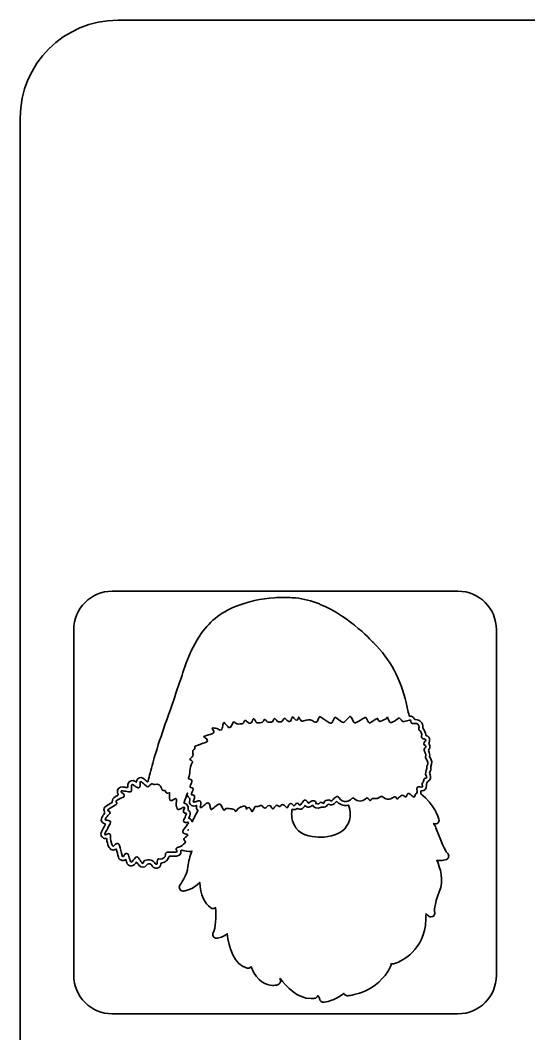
# Model space of a CAD drawing. Extents: x 29 to 2005, y -1072 to -19.
# Drawn here: x 29 to 296, y -552 to -19 of the extents above; entities that cross this region are included whole.
import ezdxf

# ---------------------------------------------------------------- set-up
doc = ezdxf.new("R2010")
doc.units = 0
doc.header["$MEASUREMENT"] = 0
doc.layers.add('Layer 1', color=7, linetype='Continuous', lineweight=0)

msp = doc.modelspace()

# ---------------------------------------------------------------- linework, layer by layer
at = {"layer": 'Layer 1', "color": 18, "lineweight": 35, "true_color": 0x010101}
for points, knots in [([(749.65, -18.93), (749.65, -18.93), (80.11, -18.93), (80.11, -18.93), (51.76, -18.93), (28.78, -41.91), (28.78, -70.27), (28.78, -70.27), (28.78, -1040.78), (28.78, -1040.78), (28.78, -1054.42), (39.84, -1065.48), (53.48, -1065.48), (53.48, -1065.48), (776.29, -1065.48), (776.29, -1065.48), (789.93, -1065.48), (800.99, -1054.42), (800.99, -1040.78), (800.99, -1040.78), (800.99, -70.27), (800.99, -70.27), (800.99, -41.91), (778.01, -18.93), (749.65, -18.93)], [0, 0, 0, 0, 1, 1, 1, 2, 2, 2, 3, 3, 3, 4, 4, 4, 5, 5, 5, 6, 6, 6, 7, 7, 7, 8, 8, 8, 8]), ([(279.07, -520.97), (279.07, -532.14), (270.02, -541.19), (258.85, -541.19), (258.85, -541.19), (77.11, -541.19), (77.11, -541.19), (65.94, -541.19), (56.89, -532.14), (56.89, -520.97), (56.89, -520.97), (56.89, -339.23), (56.89, -339.23), (56.89, -328.06), (65.94, -319.01), (77.11, -319.01), (77.11, -319.01), (258.85, -319.01), (258.85, -319.01), (270.02, -319.01), (279.07, -328.06), (279.07, -339.23), (279.07, -339.23), (279.07, -520.97), (279.07, -520.97)], [0, 0, 0, 0, 1, 1, 1, 2, 2, 2, 3, 3, 3, 4, 4, 4, 5, 5, 5, 6, 6, 6, 7, 7, 7, 8, 8, 8, 8]), ([(253.24, -456.65), (252.99, -456.37), (251.18, -454.12), (247.25, -443.34), (246.99, -442.62), (246.57, -441.87), (246.05, -441.12), (246.35, -441.28), (246.68, -441.37), (247.01, -441.37), (247.33, -441.37), (247.65, -441.29), (247.94, -441.13), (248.77, -440.69), (249.16, -439.72), (248.88, -438.82), (248.75, -438.42), (246.26, -430.69), (239.34, -425.54), (239.4, -425.2), (239.4, -424.83), (239.36, -424.45), (239.34, -424.18), (239.31, -424.05), (239.7, -424.05), (241.48, -424.04), (242.53, -422.73), (242.25, -420.93), (242.17, -420.41), (242.72, -419.23), (243.17, -418.97), (244.46, -418.19), (244.87, -416.87), (244.2, -415.51), (243.89, -414.89), (243.91, -414.35), (244.29, -413.77), (244.65, -413.23), (244.76, -412.61), (244.59, -411.98), (244.52, -411.69), (244.59, -411.46), (244.69, -411.21), (245.35, -409.55), (245.15, -407.98), (244.17, -406.5), (244.05, -406.31), (243.94, -406.16), (243.99, -405.91), (244.17, -404.98), (243.97, -404.1), (243.5, -403.29), (243.26, -402.88), (243.31, -402.58), (243.6, -402.19), (244, -401.65), (244.28, -401.03), (244.06, -400.31), (244.09, -399.91), (243.97, -399.53), (243.69, -399.26), (243.41, -398.98), (243.53, -398.76), (243.66, -398.51), (243.9, -398.12), (244.05, -397.72), (243.97, -397.25), (244.12, -396.65), (243.93, -396.15), (243.49, -395.73), (243.23, -395.31), (242.82, -395.13), (242.38, -395), (242.2, -394.94), (241.98, -394.93), (241.95, -394.61), (241.86, -393.36), (241.36, -392.26), (240.61, -391.27), (240.49, -391.11), (240.44, -390.95), (240.44, -390.75), (240.35, -388.12), (239.07, -386.74), (236.47, -386.49), (236.19, -386.46), (236.03, -386.4), (235.88, -386.12), (235.39, -385.21), (234.64, -384.65), (233.56, -384.75), (233.17, -384.79), (233.2, -384.58), (233.15, -384.34), (232.65, -382.1), (232.14, -379.86), (231.64, -377.63), (228.91, -365.4), (223.23, -354.92), (214.54, -346.24), (214.54, -346.24), (214.54, -346.24), (214.54, -346.24), (214.54, -346.24), (202.38, -332.55), (186.51, -325.95), (185.83, -325.66), (185.14, -325.39), (184.44, -325.14), (180.39, -323.65), (176.12, -322.65), (171.78, -322.49), (170.2, -322.36), (168.61, -322.3), (167.02, -322.3), (165.47, -322.3), (163.93, -322.36), (162.37, -322.46), (155.33, -322.93), (148.52, -324.42), (141.97, -327.07), (134.01, -330.27), (127.66, -335.43), (122.94, -342.61), (119.64, -347.64), (117.29, -353.12), (115.31, -358.77), (113.94, -362.69), (112.68, -366.66), (111.33, -370.59), (109.49, -375.95), (107.61, -381.29), (105.75, -386.64), (103.73, -392.43), (101.76, -398.22), (99.98, -404.08), (98.93, -407.59), (97.91, -411.11), (97.04, -414.67), (96.7, -416.09), (96.33, -417.51), (96.01, -418.93), (95.89, -419.45), (95.74, -419.37), (95.43, -419.09), (94.8, -418.53), (94.17, -417.97), (93.5, -417.47), (92.17, -416.49), (90.23, -417.25), (89.88, -418.87), (89.84, -419.03), (89.82, -419.21), (89.78, -419.43), (89.58, -419.3), (89.47, -419.22), (89.35, -419.14), (87.76, -418), (86.04, -418.56), (85.4, -420.41), (85.24, -420.89), (85.32, -421.36), (85.3, -421.84), (85.3, -422.18), (85.22, -422.35), (84.81, -422.27), (84.1, -422.13), (83.38, -422.05), (82.67, -421.95), (80.91, -421.69), (79.55, -423.14), (79.81, -424.89), (79.88, -425.37), (80.55, -425.74), (80.15, -426.19), (79.84, -426.54), (79.3, -426.69), (78.86, -426.94), (78.79, -426.97), (78.74, -427.01), (78.67, -427.05), (77.64, -427.7), (76.99, -428.56), (77.17, -429.84), (77.21, -430.18), (76.97, -430.19), (76.81, -430.29), (75.84, -430.86), (74.85, -431.41), (73.89, -431.99), (72.96, -432.55), (72.39, -433.49), (72.83, -434.4), (73.39, -435.58), (72.88, -436.25), (72.22, -437.02), (72.13, -437.12), (72.06, -437.25), (71.99, -437.38), (70.8, -439.27), (71.39, -440.87), (73.53, -441.51), (72.84, -442.82), (72.15, -444.13), (71.47, -445.44), (70.56, -447.2), (71.8, -449.15), (73.76, -449.05), (74.08, -449.04), (74.19, -449.04), (74.22, -449.43), (74.32, -450.75), (74.69, -452.02), (75.24, -453.23), (75.62, -454.07), (76.18, -454.73), (77.08, -455.03), (77.87, -455.28), (78.57, -455.04), (79.26, -454.58), (79.64, -456.01), (79.99, -457.4), (80.37, -458.78), (80.65, -459.82), (81.33, -460.37), (82.41, -460.52), (83.07, -460.61), (83.67, -460.46), (84.25, -460.13), (84.42, -460.65), (84.61, -461.12), (84.74, -461.6), (85.01, -462.61), (85.64, -463.25), (86.66, -463.41), (87.64, -463.56), (88.5, -463.26), (89.14, -462.43), (89.39, -462.1), (89.67, -461.78), (89.96, -461.43), (90.39, -462.03), (90.78, -462.58), (91.18, -463.12), (92.27, -464.58), (94.22, -464.53), (95.22, -463.01), (95.79, -462.17), (96.73, -462.04), (97.52, -462.71), (97.78, -462.94), (97.96, -463.21), (98.14, -463.5), (98.69, -464.42), (99.73, -464.84), (100.8, -464.61), (101.89, -464.37), (102.6, -463.65), (102.69, -462.54), (102.74, -462.02), (102.94, -461.9), (103.41, -461.82), (105.17, -461.48), (106.4, -460.47), (106.95, -458.74), (107.07, -458.34), (107.24, -458.23), (107.65, -458.25), (108.75, -458.29), (109.86, -458.31), (110.96, -458.26), (112.4, -458.21), (113.31, -457.2), (113.2, -455.76), (113.17, -455.36), (113.33, -455.28), (113.6, -455.15), (113.61, -455.14), (113.63, -455.13), (113.65, -455.12), (114.32, -455.39), (115.67, -455.82), (117.33, -455.82), (117.84, -455.82), (118.41, -455.78), (119.02, -455.67), (118.07, -458.26), (117.16, -461.28), (116.93, -463.77), (116.53, -468.21), (112.75, -473.52), (112.71, -473.57), (112.26, -474.2), (112.22, -475.04), (112.62, -475.71), (112.97, -476.31), (113.61, -476.67), (114.3, -476.67), (114.38, -476.67), (114.46, -476.67), (114.53, -476.66), (114.77, -476.63), (119.72, -475.99), (123.11, -472.11), (123.59, -478.61), (125.57, -483.11), (129, -485.49), (129.34, -485.73), (129.73, -485.84), (130.12, -485.84), (130.47, -485.84), (130.82, -485.75), (131.14, -485.56), (131.24, -485.49), (131.34, -485.42), (131.43, -485.34), (131.76, -490.46), (131.65, -495.88), (130.22, -498.55), (129.9, -499.15), (129.91, -499.88), (130.27, -500.48), (130.62, -501.07), (131.26, -501.43), (131.95, -501.43), (133.35, -501.43), (135.58, -500.82), (137.49, -498.99), (138.55, -506.37), (141.24, -515.5), (147.98, -517.19), (148.13, -517.23), (148.29, -517.24), (148.45, -517.24), (148.93, -517.24), (149.4, -517.07), (149.76, -516.74), (149.89, -516.63), (149.99, -516.51), (150.08, -516.37), (150.1, -516.41), (150.11, -516.44), (150.12, -516.48), (153.54, -524.55), (158.15, -526.24), (161.42, -526.24), (162.28, -526.24), (163.17, -526.12), (164.06, -525.89), (165.09, -525.63), (165.72, -524.61), (165.49, -523.57), (165.43, -523.32), (165.38, -522.97), (165.35, -522.58), (168.56, -526.85), (174.54, -533.18), (181.72, -533.18), (182.35, -533.18), (182.98, -533.13), (183.59, -533.03), (184.32, -532.92), (184.93, -532.41), (185.15, -531.71), (185.16, -531.67), (185.18, -531.64), (185.18, -531.61), (185.86, -532.39), (186.13, -532.96), (186.15, -533.17), (186.15, -533.72), (186.39, -534.25), (186.8, -534.62), (187.16, -534.95), (187.63, -535.12), (188.11, -535.12), (188.18, -535.12), (188.25, -535.12), (188.32, -535.11), (188.62, -535.08), (194.28, -534.4), (198.89, -530.43), (198.95, -530.58), (199.02, -530.73), (199.12, -530.87), (199.49, -531.38), (200.08, -531.68), (200.71, -531.68), (200.75, -531.68), (200.79, -531.68), (200.82, -531.68), (201.36, -531.65), (214.13, -530.79), (222.05, -518.9), (222.81, -517.76), (223.46, -516.32), (224, -514.79), (224.24, -514.9), (224.51, -514.95), (224.78, -514.95), (224.96, -514.95), (225.14, -514.93), (225.32, -514.88), (225.83, -514.73), (237.86, -511.13), (241.35, -497.19), (241.75, -495.6), (241.99, -492.03), (242.1, -488.59), (242.62, -489.15), (243.18, -489.63), (243.78, -489.96), (244.09, -490.13), (244.44, -490.21), (244.78, -490.21), (245.2, -490.21), (245.62, -490.08), (245.96, -489.8), (246.57, -489.31), (246.84, -488.54), (246.63, -487.78), (246.58, -487.49), (246.11, -484.12), (249.05, -477.07), (251.54, -471.09), (249.56, -464.5), (247.76, -460.44), (248.41, -460.56), (249.04, -460.62), (249.65, -460.62), (250.78, -460.62), (251.84, -460.42), (252.8, -460.02), (253.51, -459.73), (253.98, -459.05), (254.01, -458.29), (254.04, -457.64), (253.74, -457.04), (253.24, -456.65)], [0, 0, 0, 0, 1, 1, 1, 2, 2, 2, 3, 3, 3, 4, 4, 4, 5, 5, 5, 6, 6, 6, 7, 7, 7, 8, 8, 8, 9, 9, 9, 10, 10, 10, 11, 11, 11, 12, 12, 12, 13, 13, 13, 14, 14, 14, 15, 15, 15, 16, 16, 16, 17, 17, 17, 18, 18, 18, 19, 19, 19, 20, 20, 20, 21, 21, 21, 22, 22, 22, 23, 23, 23, 24, 24, 24, 25, 25, 25, 26, 26, 26, 27, 27, 27, 28, 28, 28, 29, 29, 29, 30, 30, 30, 31, 31, 31, 32, 32, 32, 33, 33, 33, 34, 34, 34, 35, 35, 35, 36, 36, 36, 37, 37, 37, 38, 38, 38, 39, 39, 39, 40, 40, 40, 41, 41, 41, 42, 42, 42, 43, 43, 43, 44, 44, 44, 45, 45, 45, 46, 46, 46, 47, 47, 47, 48, 48, 48, 49, 49, 49, 50, 50, 50, 51, 51, 51, 52, 52, 52, 53, 53, 53, 54, 54, 54, 55, 55, 55, 56, 56, 56, 57, 57, 57, 58, 58, 58, 59, 59, 59, 60, 60, 60, 61, 61, 61, 62, 62, 62, 63, 63, 63, 64, 64, 64, 65, 65, 65, 66, 66, 66, 67, 67, 67, 68, 68, 68, 69, 69, 69, 70, 70, 70, 71, 71, 71, 72, 72, 72, 73, 73, 73, 74, 74, 74, 75, 75, 75, 76, 76, 76, 77, 77, 77, 78, 78, 78, 79, 79, 79, 80, 80, 80, 81, 81, 81, 82, 82, 82, 83, 83, 83, 84, 84, 84, 85, 85, 85, 86, 86, 86, 87, 87, 87, 88, 88, 88, 89, 89, 89, 90, 90, 90, 91, 91, 91, 92, 92, 92, 93, 93, 93, 94, 94, 94, 95, 95, 95, 96, 96, 96, 97, 97, 97, 98, 98, 98, 99, 99, 99, 100, 100, 100, 101, 101, 101, 102, 102, 102, 103, 103, 103, 104, 104, 104, 105, 105, 105, 106, 106, 106, 107, 107, 107, 108, 108, 108, 109, 109, 109, 110, 110, 110, 111, 111, 111, 112, 112, 112, 113, 113, 113, 114, 114, 114, 115, 115, 115, 116, 116, 116, 117, 117, 117, 118, 118, 118, 119, 119, 119, 120, 120, 120, 121, 121, 121, 122, 122, 122, 123, 123, 123, 124, 124, 124, 125, 125, 125, 126, 126, 126, 127, 127, 127, 128, 128, 128, 129, 129, 129, 130, 130, 130, 131, 131, 131, 132, 132, 132, 133, 133, 133, 134, 134, 134, 135, 135, 135, 136, 136, 136, 137, 137, 137, 138, 138, 138, 139, 139, 139, 140, 140, 140, 141, 141, 141, 142, 142, 142, 143, 143, 143, 144, 144, 144, 145, 145, 145, 146, 146, 146, 146]), ([(237.31, -422.81), (237.29, -423.28), (237.32, -423.74), (237.34, -424.21), (237.35, -424.34), (237.35, -424.47), (237.36, -424.61), (237.37, -425.05), (237.37, -425.44), (236.82, -425.64), (236.65, -425.7), (236.52, -425.81), (236.43, -425.95), (236.32, -426.13), (236.26, -426.35), (236.25, -426.57), (236.24, -426.82), (236.27, -427.06), (235.98, -427.18), (235.67, -427.3), (235.44, -427.18), (235.21, -426.98), (234.72, -426.56), (234.22, -426.15), (233.71, -425.75), (232.87, -425.11), (232.13, -425.38), (231.92, -426.4), (231.77, -427.18), (231.58, -427.27), (230.86, -426.87), (230.59, -426.73), (230.32, -426.56), (230.05, -426.42), (229.74, -426.26), (229.31, -426.15), (229.1, -426.39), (228.64, -426.94), (227.94, -427.19), (227.52, -427.76), (227.08, -428.36), (226.89, -428.37), (226.5, -427.76), (226.05, -427.05), (225.48, -426.94), (224.82, -427.44), (223.08, -428.75), (221.36, -428.73), (219.62, -427.37), (218.8, -426.72), (218.64, -426.71), (217.8, -427.29), (216.86, -427.93), (215.82, -428.15), (214.71, -427.95), (214, -427.83), (213.51, -428.02), (213.18, -428.68), (212.9, -429.22), (212.59, -429.22), (212.24, -428.73), (212.17, -428.63), (212.13, -428.52), (212.07, -428.42), (211.62, -427.67), (211.03, -427.56), (210.34, -428.11), (208.28, -429.76), (206.49, -429.76), (204.45, -428.12), (203.87, -427.65), (203.37, -427.64), (202.89, -428.19), (202.19, -428.99), (201.29, -429.46), (200.35, -429.59), (198.82, -429.81), (197.19, -429.13), (196.24, -427.55), (195.82, -426.83), (195.28, -426.72), (194.64, -427.24), (193.97, -427.78), (193.36, -428.39), (192.73, -428.98), (192.38, -429.31), (192.07, -429.52), (191.65, -429.04), (191.41, -428.76), (191.05, -428.65), (190.67, -428.8), (189.9, -429.1), (188.82, -428.76), (188.52, -429.99), (188.33, -430.74), (188.2, -430.74), (187.58, -430.28), (186.99, -429.85), (186.47, -429.9), (186.04, -430.51), (185.79, -430.84), (185.6, -430.96), (185.22, -430.73), (184.92, -430.55), (184.62, -430.77), (184.29, -430.83), (184.24, -430.53), (184.22, -430.25), (184.15, -429.98), (184.07, -429.7), (183.91, -429.46), (183.63, -429.33), (183.04, -429.05), (181.51, -429.37), (181.07, -429.87), (180.93, -430.04), (180.79, -430.21), (180.63, -430.35), (180.42, -430.53), (180.22, -430.57), (180.04, -430.28), (179.82, -429.93), (179.58, -429.6), (179.33, -429.28), (178.86, -428.65), (178.11, -428.64), (177.64, -429.27), (177.17, -429.9), (176.72, -430.55), (176.31, -431.22), (176, -431.73), (175.74, -431.7), (175.4, -431.27), (174.55, -430.22), (174.08, -430.23), (173.25, -431.31), (172.79, -431.91), (172.63, -432), (172.28, -431.58), (172.21, -431.5), (172.14, -431.4), (172.06, -431.28), (171.36, -430.3), (170.67, -430.34), (170.03, -431.41), (169.81, -431.77), (169.56, -432.13), (169.36, -432.51), (169.1, -433), (168.81, -432.95), (168.48, -432.59), (168.19, -432.28), (167.9, -431.95), (167.6, -431.64), (167.01, -431.02), (166.38, -431.05), (165.83, -431.7), (165.19, -432.47), (165.2, -432.46), (164.38, -431.84), (163.9, -431.47), (163.4, -431.5), (162.98, -431.98), (162.62, -432.39), (162.28, -432.82), (161.91, -433.23), (161.58, -433.61), (161.28, -433.66), (161.06, -433.13), (161.01, -433.02), (160.93, -432.92), (160.89, -432.81), (160.32, -431.11), (159.09, -431.64), (158.27, -432.5), (157.59, -433.2), (157.23, -433.23), (156.53, -432.5), (155.58, -431.52), (155.46, -431.49), (154.41, -432.1), (154.38, -432.11), (154.36, -432.11), (154.34, -432.12), (153.93, -432.25), (153.5, -432.24), (153.08, -432.27), (153.05, -432.26), (153.03, -432.26), (153, -432.25), (152.64, -432.15), (152.33, -432.17), (152.11, -432.39), (152.02, -432.48), (151.94, -432.6), (151.88, -432.76), (151.87, -432.78), (151.86, -432.81), (151.85, -432.83), (151.6, -433.16), (151.44, -433.54), (151.31, -433.93), (151.29, -433.96), (151.27, -433.99), (151.25, -434.02), (151.04, -434.32), (151, -434.74), (150.65, -434.94), (150.65, -434.94), (150.64, -434.94), (150.64, -434.93), (150.64, -434.93), (150.64, -434.93), (150.64, -434.93), (150.6, -434.89), (150.56, -434.83), (150.5, -434.76), (150.36, -434.53), (150.23, -434.29), (150.09, -434.06), (150.09, -434.05), (150.08, -434.05), (150.08, -434.04), (149.97, -433.86), (149.87, -433.69), (149.76, -433.51), (149.75, -433.49), (149.74, -433.48), (149.73, -433.46), (149.27, -432.63), (148.53, -432.57), (147.95, -433.28), (147.86, -433.4), (147.88, -433.7), (147.58, -433.6), (147.59, -433.55), (147.6, -433.5), (147.61, -433.45), (147.66, -433), (147.62, -432.57), (147.18, -432.27), (147.17, -432.27), (147.16, -432.26), (147.15, -432.25), (146.4, -431.82), (145.71, -432.22), (145, -432.41), (144.97, -432.41), (144.95, -432.42), (144.92, -432.43), (143.92, -432.75), (143.16, -433.37), (142.59, -434.24), (142.14, -434.93), (141.94, -434.91), (141.56, -434.17), (141.35, -433.77), (141.03, -433.58), (140.59, -433.53), (139.73, -433.45), (138.87, -433.36), (138.01, -433.26), (137.34, -433.18), (136.75, -433.19), (136.33, -433.88), (136.02, -434.36), (135.71, -434.02), (135.52, -433.69), (135.15, -433.05), (134.81, -432.39), (134.45, -431.74), (133.92, -430.76), (133.41, -430.63), (132.51, -431.31), (131.59, -432), (130.69, -432.73), (129.78, -433.44), (129.12, -433.94), (128.94, -433.88), (128.75, -433.05), (128.61, -432.47), (128.5, -431.89), (128.36, -431.31), (128.17, -430.52), (127.63, -430.19), (127.01, -430.43), (126.87, -430.48), (126.73, -430.56), (126.58, -430.67), (125.86, -431.22), (125.18, -431.84), (124.47, -432.42), (124.22, -432.62), (123.96, -432.97), (123.61, -432.77), (123.35, -432.64), (123.36, -432.42), (123.42, -432.2), (123.44, -432.08), (123.48, -431.97), (123.5, -431.87), (123.59, -431.37), (123.68, -430.87), (123.72, -430.37), (123.77, -429.45), (123.18, -428.99), (122.29, -429.25), (121.69, -429.42), (121.11, -429.64), (120.52, -429.84), (120.29, -429.92), (120.05, -430.02), (119.84, -429.83), (119.6, -429.62), (119.78, -429.41), (119.86, -429.18), (120.06, -428.62), (120.25, -428.05), (120.41, -427.48), (120.64, -426.63), (120.15, -426.06), (119.3, -426.13), (118.69, -426.18), (118.56, -426.01), (118.8, -425.44), (119.03, -424.86), (119.31, -424.3), (119.51, -423.72), (119.83, -422.82), (119.44, -422.21), (118.5, -422.21), (117.94, -422.22), (118.08, -421.88), (118.16, -421.62), (118.39, -420.84), (118.66, -420.07), (118.91, -419.3), (119.21, -418.42), (118.77, -417.79), (117.87, -417.86), (117.33, -417.9), (117.04, -417.76), (117.25, -417.19), (117.7, -416.01), (117.83, -414.77), (117.98, -413.53), (118.15, -412.07), (118.36, -410.64), (119.16, -409.34), (119.51, -408.77), (119.25, -408.23), (118.57, -407.9), (117.78, -407.51), (117.76, -407.4), (118.42, -406.77), (118.52, -406.67), (118.61, -406.55), (118.72, -406.46), (119.47, -405.91), (119.81, -405.23), (119.53, -404.29), (119.45, -404), (119.48, -403.67), (119.49, -403.36), (119.49, -402.9), (119.52, -402.5), (120.09, -402.31), (120.61, -402.14), (120.79, -401.64), (120.58, -401.12), (120.39, -400.65), (120.57, -400.5), (120.99, -400.36), (122.73, -399.76), (124.46, -399.14), (126.2, -398.53), (126.61, -398.38), (127.01, -398.22), (127.12, -397.73), (127.22, -397.25), (127.09, -396.87), (126.69, -396.6), (126.37, -396.39), (126.03, -396.21), (125.72, -395.99), (125.56, -395.88), (125.28, -395.83), (125.33, -395.53), (125.38, -395.25), (125.64, -395.24), (125.83, -395.18), (127.05, -394.78), (128.29, -394.42), (129.52, -394.02), (130.66, -393.65), (130.86, -392.99), (130.17, -392.03), (129.95, -391.74), (129.51, -391.44), (129.73, -391.06), (129.95, -390.69), (130.44, -390.93), (130.81, -390.96), (131.66, -391.01), (132.44, -391.32), (133.16, -391.76), (134.08, -392.32), (134.71, -392.07), (134.97, -391.02), (135.15, -390.27), (135.3, -389.52), (135.44, -388.76), (135.49, -388.48), (135.56, -388.22), (135.83, -388.13), (136.14, -388.02), (136.23, -388.34), (136.37, -388.51), (136.87, -389.06), (137.33, -389.64), (137.82, -390.21), (138.45, -390.95), (139.26, -390.87), (139.71, -389.99), (140.03, -389.38), (140.31, -388.74), (140.61, -388.12), (140.8, -387.73), (141.06, -387.53), (141.41, -387.94), (142.55, -389.33), (144.06, -388.8), (145.47, -388.71), (146.07, -388.66), (146.23, -388.04), (146.46, -387.58), (146.88, -386.73), (146.96, -386.71), (147.66, -387.35), (147.94, -387.6), (148.22, -387.86), (148.51, -388.11), (149.37, -388.87), (150.43, -388.56), (150.72, -387.47), (150.75, -387.35), (150.78, -387.24), (150.83, -387.12), (150.99, -386.74), (150.87, -386.1), (151.38, -386.05), (151.8, -386.02), (151.93, -386.63), (152.2, -386.95), (152.57, -387.38), (152.73, -388.06), (153.37, -388.15), (154.24, -388.28), (155.15, -388.22), (155.99, -387.98), (156.64, -387.78), (156.67, -386.98), (157.06, -386.52), (157.11, -386.5), (157.15, -386.48), (157.19, -386.48), (157.66, -386.38), (157.74, -387.01), (158.12, -387.08), (158.13, -387.08), (158.14, -387.08), (158.15, -387.08), (158.15, -387.08), (158.15, -387.09), (158.14, -387.09), (158.14, -387.09), (158.14, -387.1), (158.13, -387.11), (158.13, -387.11), (158.13, -387.11), (158.13, -387.11), (158.68, -388.21), (159.65, -387.88), (160.55, -387.81), (160.56, -387.81), (160.58, -387.81), (160.59, -387.82), (160.78, -387.84), (160.97, -387.88), (161.14, -387.73), (161.44, -387.61), (161.64, -387.4), (161.67, -387.07), (161.84, -386.81), (162.04, -386.58), (162.16, -386.31), (162.25, -386.11), (162.36, -386.01), (162.51, -386), (162.59, -385.99), (162.67, -386.01), (162.77, -386.05), (162.99, -386.3), (163.24, -386.54), (163.4, -386.83), (164, -387.83), (164.94, -387.83), (165.93, -387.72), (166.47, -387.66), (166.65, -387.2), (166.88, -386.82), (167.68, -385.52), (167.67, -385.51), (168.73, -386.59), (168.95, -386.82), (169.16, -387.05), (169.39, -387.26), (170.04, -387.84), (170.79, -387.67), (171.12, -386.87), (171.32, -386.38), (171.52, -385.9), (171.68, -385.4), (171.84, -384.92), (172.01, -385.02), (172.24, -385.33), (172.51, -385.67), (172.79, -386), (173.05, -386.34), (173.33, -386.71), (173.7, -386.84), (174.13, -386.75), (174.57, -386.66), (174.81, -386.36), (174.89, -385.91), (174.93, -385.7), (175.03, -385.5), (175.14, -385.17), (175.47, -385.7), (175.74, -386.14), (176.01, -386.58), (176.6, -387.51), (176.92, -387.65), (177.9, -387.16), (179.35, -386.44), (180.8, -386.44), (182.27, -387.06), (182.64, -387.21), (182.98, -387.46), (183.31, -387.68), (184, -388.14), (184.59, -388.02), (184.98, -387.29), (185.28, -386.74), (185.54, -386.17), (185.79, -385.61), (186.02, -385.07), (186.33, -384.94), (186.85, -385.28), (188.25, -386.19), (189.66, -387.08), (191.07, -387.98), (192.16, -388.67), (192.65, -388.51), (193.15, -387.31), (193.34, -386.85), (193.56, -386.4), (193.73, -385.93), (193.95, -385.32), (194.3, -385.28), (194.78, -385.62), (195.74, -386.3), (196.7, -386.97), (197.67, -387.64), (198.49, -388.21), (198.8, -388.17), (199.51, -387.44), (200.24, -386.68), (200.97, -385.91), (201.72, -385.17), (202.17, -384.71), (202.48, -384.77), (202.78, -385.32), (203.14, -386), (203.48, -386.69), (203.84, -387.37), (204.33, -388.32), (204.75, -388.45), (205.67, -387.92), (207.02, -387.16), (208.39, -386.41), (209.73, -385.61), (210.32, -385.26), (210.63, -385.38), (210.86, -386), (211.04, -386.5), (211.29, -386.96), (211.52, -387.44), (211.92, -388.26), (212.52, -388.42), (213.26, -387.86), (214.3, -387.08), (215.47, -386.53), (216.6, -385.88), (216.74, -386.2), (216.84, -386.51), (217, -386.8), (217.3, -387.36), (217.83, -387.67), (218.37, -387.35), (219.51, -386.65), (221.02, -386.61), (221.88, -385.34), (222.12, -385.93), (222.32, -386.48), (222.57, -387), (223.06, -388.07), (223.62, -388.27), (224.7, -387.77), (225.74, -387.29), (226.61, -386.56), (227.49, -385.87), (227.84, -385.58), (228.05, -385.55), (228.34, -385.93), (228.67, -386.37), (229.13, -386.69), (229.41, -387.18), (229.67, -387.63), (230.11, -387.72), (230.61, -387.58), (231.53, -387.33), (232.46, -387.11), (233.38, -386.84), (233.88, -386.7), (234.08, -386.83), (234.11, -387.36), (234.18, -388.42), (234.49, -388.65), (235.56, -388.57), (236.33, -388.51), (237.12, -388.39), (237.75, -389), (238.29, -389.51), (238.55, -390.15), (238.35, -390.89), (238.18, -391.54), (238.35, -392), (238.87, -392.4), (239.53, -392.9), (239.56, -393.74), (239.92, -394.41), (240.01, -394.58), (239.81, -394.71), (239.75, -394.86), (239.43, -395.74), (239.7, -396.3), (240.59, -396.56), (240.89, -396.65), (241.19, -396.76), (241.49, -396.83), (242.07, -396.97), (242.1, -397.28), (241.78, -397.71), (241.68, -397.84), (241.55, -397.95), (241.44, -398.07), (240.7, -398.87), (240.79, -399.58), (241.73, -400.19), (241.73, -400.19), (241.8, -400.26), (241.8, -400.26), (242, -400.43), (242.22, -400.59), (242.02, -400.9), (242, -400.92), (241.99, -400.93), (241.98, -400.95), (241.8, -401.14), (241.61, -401.33), (241.45, -401.53), (241.16, -401.87), (240.93, -402.24), (241.13, -402.7), (241.37, -403.27), (241.45, -403.9), (241.79, -404.44), (242.09, -404.91), (242.12, -405.45), (241.87, -405.96), (241.64, -406.45), (241.76, -406.83), (242.09, -407.2), (243.18, -408.47), (243.31, -409.48), (242.57, -410.94), (242.52, -411.05), (242.41, -411.17), (242.43, -411.26), (242.79, -412.65), (241.72, -413.82), (241.87, -415.17), (241.92, -415.58), (242.12, -415.95), (242.32, -416.29), (242.61, -416.8), (242.5, -417.12), (241.94, -417.23), (241.3, -417.35), (241, -417.74), (240.89, -418.34), (240.83, -418.7), (240.73, -419.06), (240.52, -419.35), (240.06, -419.97), (239.87, -420.57), (240.23, -421.34), (240.42, -421.76), (240.17, -422.09), (239.63, -422.02), (239.22, -421.96), (238.82, -421.9), (238.41, -421.87), (237.76, -421.82), (237.34, -422.16), (237.31, -422.81)], [0, 0, 0, 0, 1, 1, 1, 2, 2, 2, 3, 3, 3, 4, 4, 4, 5, 5, 5, 6, 6, 6, 7, 7, 7, 8, 8, 8, 9, 9, 9, 10, 10, 10, 11, 11, 11, 12, 12, 12, 13, 13, 13, 14, 14, 14, 15, 15, 15, 16, 16, 16, 17, 17, 17, 18, 18, 18, 19, 19, 19, 20, 20, 20, 21, 21, 21, 22, 22, 22, 23, 23, 23, 24, 24, 24, 25, 25, 25, 26, 26, 26, 27, 27, 27, 28, 28, 28, 29, 29, 29, 30, 30, 30, 31, 31, 31, 32, 32, 32, 33, 33, 33, 34, 34, 34, 35, 35, 35, 36, 36, 36, 37, 37, 37, 38, 38, 38, 39, 39, 39, 40, 40, 40, 41, 41, 41, 42, 42, 42, 43, 43, 43, 44, 44, 44, 45, 45, 45, 46, 46, 46, 47, 47, 47, 48, 48, 48, 49, 49, 49, 50, 50, 50, 51, 51, 51, 52, 52, 52, 53, 53, 53, 54, 54, 54, 55, 55, 55, 56, 56, 56, 57, 57, 57, 58, 58, 58, 59, 59, 59, 60, 60, 60, 61, 61, 61, 62, 62, 62, 63, 63, 63, 64, 64, 64, 65, 65, 65, 66, 66, 66, 67, 67, 67, 68, 68, 68, 69, 69, 69, 70, 70, 70, 71, 71, 71, 72, 72, 72, 73, 73, 73, 74, 74, 74, 75, 75, 75, 76, 76, 76, 77, 77, 77, 78, 78, 78, 79, 79, 79, 80, 80, 80, 81, 81, 81, 82, 82, 82, 83, 83, 83, 84, 84, 84, 85, 85, 85, 86, 86, 86, 87, 87, 87, 88, 88, 88, 89, 89, 89, 90, 90, 90, 91, 91, 91, 92, 92, 92, 93, 93, 93, 94, 94, 94, 95, 95, 95, 96, 96, 96, 97, 97, 97, 98, 98, 98, 99, 99, 99, 100, 100, 100, 101, 101, 101, 102, 102, 102, 103, 103, 103, 104, 104, 104, 105, 105, 105, 106, 106, 106, 107, 107, 107, 108, 108, 108, 109, 109, 109, 110, 110, 110, 111, 111, 111, 112, 112, 112, 113, 113, 113, 114, 114, 114, 115, 115, 115, 116, 116, 116, 117, 117, 117, 118, 118, 118, 119, 119, 119, 120, 120, 120, 121, 121, 121, 122, 122, 122, 123, 123, 123, 124, 124, 124, 125, 125, 125, 126, 126, 126, 127, 127, 127, 128, 128, 128, 129, 129, 129, 130, 130, 130, 131, 131, 131, 132, 132, 132, 133, 133, 133, 134, 134, 134, 135, 135, 135, 136, 136, 136, 137, 137, 137, 138, 138, 138, 139, 139, 139, 140, 140, 140, 141, 141, 141, 142, 142, 142, 143, 143, 143, 144, 144, 144, 145, 145, 145, 146, 146, 146, 147, 147, 147, 148, 148, 148, 149, 149, 149, 150, 150, 150, 151, 151, 151, 152, 152, 152, 153, 153, 153, 154, 154, 154, 155, 155, 155, 156, 156, 156, 157, 157, 157, 158, 158, 158, 159, 159, 159, 160, 160, 160, 161, 161, 161, 162, 162, 162, 163, 163, 163, 164, 164, 164, 165, 165, 165, 166, 166, 166, 167, 167, 167, 168, 168, 168, 169, 169, 169, 170, 170, 170, 171, 171, 171, 172, 172, 172, 173, 173, 173, 174, 174, 174, 175, 175, 175, 176, 176, 176, 177, 177, 177, 178, 178, 178, 179, 179, 179, 180, 180, 180, 181, 181, 181, 182, 182, 182, 183, 183, 183, 184, 184, 184, 185, 185, 185, 186, 186, 186, 187, 187, 187, 188, 188, 188, 189, 189, 189, 190, 190, 190, 191, 191, 191, 192, 192, 192, 193, 193, 193, 194, 194, 194, 195, 195, 195, 196, 196, 196, 197, 197, 197, 198, 198, 198, 199, 199, 199, 200, 200, 200, 201, 201, 201, 202, 202, 202, 203, 203, 203, 204, 204, 204, 205, 205, 205, 206, 206, 206, 207, 207, 207, 208, 208, 208, 209, 209, 209, 210, 210, 210, 211, 211, 211, 212, 212, 212, 213, 213, 213, 214, 214, 214, 215, 215, 215, 216, 216, 216, 217, 217, 217, 218, 218, 218, 219, 219, 219, 220, 220, 220, 221, 221, 221, 222, 222, 222, 223, 223, 223, 224, 224, 224, 225, 225, 225, 226, 226, 226, 227, 227, 227, 228, 228, 228, 229, 229, 229, 230, 230, 230, 231, 231, 231, 232, 232, 232, 233, 233, 233, 234, 234, 234, 235, 235, 235, 236, 236, 236, 237, 237, 237, 238, 238, 238, 239, 239, 239, 240, 240, 240, 241, 241, 241, 242, 242, 242, 242]), ([(116.7, -441.55), (115.96, -442.61), (115.17, -443.64), (114.42, -444.69), (113.88, -445.45), (114.09, -446.1), (114.98, -446.42), (115.29, -446.52), (115.6, -446.6), (115.91, -446.68), (116.06, -446.72), (116.22, -446.76), (116.37, -446.81), (116.9, -446.97), (116.97, -447.24), (116.55, -447.62), (116.16, -447.97), (115.72, -448.26), (115.32, -448.6), (114.65, -449.17), (114.64, -449.81), (115.32, -450.33), (115.74, -450.65), (115.71, -450.92), (115.38, -451.27), (114.44, -452.31), (113.35, -453.12), (112.02, -453.58), (111.96, -453.6), (111.9, -453.63), (111.84, -453.64), (110.66, -454.02), (110.49, -454.43), (111.06, -455.51), (111.34, -456.04), (111.2, -456.27), (110.6, -456.26), (109.18, -456.24), (107.77, -456.22), (106.35, -456.21), (105.51, -456.2), (105.04, -456.62), (105.1, -457.42), (105.21, -458.94), (103.58, -460.01), (102.42, -459.84), (101.19, -459.66), (100.9, -459.94), (100.8, -461.19), (100.78, -461.46), (100.76, -461.72), (100.72, -461.98), (100.69, -462.23), (100.76, -462.54), (100.39, -462.61), (100.09, -462.67), (99.92, -462.49), (99.76, -462.25), (99.22, -461.4), (98.5, -460.76), (97.52, -460.45), (96.4, -460.1), (95.29, -460.27), (94.21, -460.6), (93.84, -460.72), (93.64, -461.06), (93.64, -461.45), (93.64, -461.79), (93.48, -462.04), (93.21, -462.12), (92.88, -462.22), (92.8, -461.85), (92.66, -461.66), (92.07, -460.87), (91.51, -460.06), (90.92, -459.27), (90.35, -458.51), (89.7, -458.5), (89.1, -459.23), (88.64, -459.78), (88.19, -460.35), (87.75, -460.91), (87.56, -461.16), (87.38, -461.47), (87.03, -461.41), (86.64, -461.35), (86.67, -460.94), (86.58, -460.67), (86.25, -459.69), (85.92, -458.72), (85.63, -457.73), (85.5, -457.26), (85.21, -456.97), (84.76, -456.89), (84.32, -456.82), (83.98, -457.06), (83.72, -457.41), (83.53, -457.66), (83.33, -457.91), (83.2, -458.18), (83.09, -458.41), (82.97, -458.52), (82.71, -458.51), (82.4, -458.48), (82.34, -458.28), (82.28, -458.03), (81.82, -456.24), (81.35, -454.47), (80.88, -452.69), (80.54, -451.44), (79.82, -451.22), (78.87, -452.08), (78.64, -452.29), (78.4, -452.49), (78.18, -452.71), (77.65, -453.22), (77.51, -453.21), (77.17, -452.51), (76.47, -451.08), (76.02, -449.57), (76.27, -448), (76.46, -446.82), (75.54, -445.95), (74.45, -446.67), (74.15, -446.86), (73.71, -447.33), (73.31, -446.85), (72.98, -446.45), (73.44, -446.11), (73.61, -445.78), (74.39, -444.27), (75.19, -442.77), (75.98, -441.27), (76.5, -440.28), (76.16, -439.65), (75.05, -439.54), (74.69, -439.5), (74.34, -439.45), (73.98, -439.44), (73.32, -439.42), (73.31, -439.08), (73.58, -438.64), (74.08, -437.85), (74.68, -437.13), (75.36, -436.48), (76.35, -435.53), (76.28, -435.08), (75.06, -434.44), (74.68, -434.24), (74.69, -433.9), (75.11, -433.65), (76.28, -432.95), (77.47, -432.27), (78.64, -431.58), (79.62, -431), (79.68, -430.8), (79.23, -429.75), (79.08, -429.39), (79.24, -429.18), (79.52, -428.97), (80.42, -428.3), (81.4, -427.82), (82.47, -427.5), (82.92, -427.37), (83.33, -427.2), (83.44, -426.66), (83.55, -426.11), (83.26, -425.76), (82.85, -425.46), (82.58, -425.26), (82.34, -425.03), (82.07, -424.83), (81.85, -424.66), (81.74, -424.47), (81.87, -424.21), (81.99, -423.95), (82.22, -423.94), (82.48, -423.98), (83.57, -424.14), (84.67, -424.29), (85.76, -424.44), (86.95, -424.6), (87.33, -424.25), (87.32, -423.04), (87.31, -422.44), (87.32, -421.84), (87.31, -421.24), (87.31, -420.98), (87.41, -420.75), (87.62, -420.63), (87.84, -420.5), (88.03, -420.69), (88.2, -420.81), (88.8, -421.25), (89.39, -421.71), (90, -422.13), (90.83, -422.71), (91.64, -422.34), (91.74, -421.33), (91.81, -420.74), (91.82, -420.13), (91.86, -419.54), (91.89, -419.03), (92.12, -418.94), (92.49, -419.26), (93.31, -419.96), (94.12, -420.67), (94.93, -421.38), (95.58, -421.96), (95.98, -421.97), (96.62, -421.39), (96.97, -421.07), (97.32, -420.74), (97.66, -420.4), (97.92, -420.15), (98.14, -420.13), (98.4, -420.39), (98.73, -420.72), (99.09, -420.84), (99.58, -420.68), (101.28, -420.14), (102.57, -420.84), (103.06, -422.55), (103.39, -423.74), (103.4, -423.74), (104.58, -423.75), (104.78, -423.75), (104.91, -423.79), (105.02, -424.01), (105.69, -425.46), (105.7, -425.46), (107.26, -424.97), (107.42, -425.98), (107.17, -426.96), (107.14, -427.96), (107.13, -428.66), (107.38, -429.04), (107.89, -429.12), (107.89, -429.12), (107.9, -429.12), (107.91, -429.13), (107.93, -429.13), (107.95, -429.13), (107.97, -429.13), (108.01, -429.14), (108.06, -429.14), (108.1, -429.14), (108.19, -429.14), (108.28, -429.13), (108.36, -429.12), (108.38, -429.11), (108.39, -429.11), (108.41, -429.11), (108.48, -429.13), (108.53, -429.12), (108.56, -429.06), (108.73, -429.01), (108.83, -428.94), (108.83, -428.94), (108.83, -428.94), (108.83, -428.94), (108.83, -428.94), (109.28, -428.75), (109.65, -428.43), (110.08, -428.2), (110.31, -428.08), (110.53, -428), (110.76, -428.13), (111.02, -428.28), (110.95, -428.54), (110.92, -428.78), (110.86, -429.35), (110.86, -429.94), (110.74, -430.5), (110.53, -431.48), (110.97, -432.33), (111.23, -433.21), (111.4, -433.76), (112, -433.94), (112.55, -433.67), (113.17, -433.37), (113.77, -433.01), (114.39, -432.69), (114.54, -432.61), (114.71, -432.42), (114.9, -432.6), (115.07, -432.75), (115.12, -432.98), (115.05, -433.2), (114.92, -433.58), (114.76, -433.96), (114.64, -434.35), (114.41, -435.11), (114.78, -435.72), (115.57, -435.78), (116.14, -435.82), (116.22, -435.98), (115.98, -436.48), (115.56, -437.34), (115.21, -438.23), (114.81, -439.09), (114.61, -439.54), (114.55, -439.97), (114.91, -440.36), (115.24, -440.71), (115.62, -440.75), (116.09, -440.61), (116.43, -440.5), (116.88, -440.19), (117.15, -440.59), (117.4, -440.99), (116.9, -441.26), (116.7, -441.55)], [0, 0, 0, 0, 1, 1, 1, 2, 2, 2, 3, 3, 3, 4, 4, 4, 5, 5, 5, 6, 6, 6, 7, 7, 7, 8, 8, 8, 9, 9, 9, 10, 10, 10, 11, 11, 11, 12, 12, 12, 13, 13, 13, 14, 14, 14, 15, 15, 15, 16, 16, 16, 17, 17, 17, 18, 18, 18, 19, 19, 19, 20, 20, 20, 21, 21, 21, 22, 22, 22, 23, 23, 23, 24, 24, 24, 25, 25, 25, 26, 26, 26, 27, 27, 27, 28, 28, 28, 29, 29, 29, 30, 30, 30, 31, 31, 31, 32, 32, 32, 33, 33, 33, 34, 34, 34, 35, 35, 35, 36, 36, 36, 37, 37, 37, 38, 38, 38, 39, 39, 39, 40, 40, 40, 41, 41, 41, 42, 42, 42, 43, 43, 43, 44, 44, 44, 45, 45, 45, 46, 46, 46, 47, 47, 47, 48, 48, 48, 49, 49, 49, 50, 50, 50, 51, 51, 51, 52, 52, 52, 53, 53, 53, 54, 54, 54, 55, 55, 55, 56, 56, 56, 57, 57, 57, 58, 58, 58, 59, 59, 59, 60, 60, 60, 61, 61, 61, 62, 62, 62, 63, 63, 63, 64, 64, 64, 65, 65, 65, 66, 66, 66, 67, 67, 67, 68, 68, 68, 69, 69, 69, 70, 70, 70, 71, 71, 71, 72, 72, 72, 73, 73, 73, 74, 74, 74, 75, 75, 75, 76, 76, 76, 77, 77, 77, 78, 78, 78, 79, 79, 79, 80, 80, 80, 81, 81, 81, 82, 82, 82, 83, 83, 83, 84, 84, 84, 85, 85, 85, 86, 86, 86, 87, 87, 87, 88, 88, 88, 89, 89, 89, 90, 90, 90, 91, 91, 91, 92, 92, 92, 93, 93, 93, 94, 94, 94, 95, 95, 95, 96, 96, 96, 97, 97, 97, 98, 98, 98, 99, 99, 99, 100, 100, 100, 101, 101, 101, 102, 102, 102, 103, 103, 103, 104, 104, 104, 104]), ([(120.32, -437.89), (119.93, -438.72), (119.56, -439.49), (119.21, -440.22), (119.05, -439.43), (118.46, -438.84), (117.36, -438.37), (117.55, -437.96), (117.74, -437.55), (117.92, -437.14), (118.43, -435.94), (118.25, -435.12), (117.25, -434.25), (117.04, -434.07), (117, -433.92), (117.04, -433.65), (117.26, -431.95), (116.68, -431.02), (115.06, -430.51), (114.84, -430.45), (114.78, -430.39), (114.85, -430.19), (115.44, -428.51), (116.03, -426.84), (116.63, -425.17), (116.47, -426.17), (116.66, -427.07), (117.5, -427.63), (118.06, -428), (118, -428.32), (117.83, -428.83), (117.45, -429.93), (117.86, -431.06), (118.82, -431.64), (119.64, -432.14), (120.51, -432.04), (121.45, -431.67), (121.41, -431.84), (121.37, -431.93), (121.36, -432.01), (121.29, -432.92), (121.53, -433.69), (122.19, -434.26), (121.57, -435.37), (120.95, -436.58), (120.32, -437.89)], [0, 0, 0, 0, 1, 1, 1, 2, 2, 2, 3, 3, 3, 4, 4, 4, 5, 5, 5, 6, 6, 6, 7, 7, 7, 8, 8, 8, 9, 9, 9, 10, 10, 10, 11, 11, 11, 12, 12, 12, 13, 13, 13, 14, 14, 14, 15, 15, 15, 15]), ([(202.17, -437.12), (202.13, -437.85), (202.05, -438.95), (201.58, -440.27), (201.58, -440.27), (200.9, -442.21), (199.35, -443.92), (196.97, -446.54), (191.91, -448.38), (186.66, -448.32), (183.89, -448.29), (177.22, -448.21), (173.64, -443.34), (171.86, -440.91), (171.57, -438.29), (171.49, -437.45), (171.45, -437.1), (171.34, -435.84), (171.58, -434.23), (171.61, -434.04), (171.65, -433.84), (171.69, -433.64), (172.5, -433.98), (173.32, -433.94), (174.06, -433.41), (174.38, -433.18), (174.59, -433.26), (174.88, -433.4), (175.95, -433.92), (177.03, -433.67), (177.75, -432.71), (178.01, -432.37), (178.24, -432), (178.49, -431.64), (179.01, -432.22), (179.63, -432.56), (180.43, -432.52), (181.21, -432.48), (181.8, -432.07), (182.37, -431.59), (183.11, -432.84), (185.17, -433.4), (186.59, -432.71), (186.99, -432.51), (187.33, -432.49), (187.73, -432.56), (188.78, -432.73), (189.65, -432.4), (190.17, -431.45), (190.45, -430.93), (190.72, -430.95), (191.18, -431.15), (192.08, -431.54), (192.96, -431.49), (193.73, -430.82), (194.09, -430.5), (194.47, -430.2), (194.78, -429.84), (195.07, -429.51), (195.2, -429.58), (195.48, -429.86), (197.13, -431.49), (199.33, -432.05), (201.37, -431.46), (201.8, -432.63), (202.3, -434.73), (202.17, -437.12)], [0, 0, 0, 0, 1, 1, 1, 2, 2, 2, 3, 3, 3, 4, 4, 4, 5, 5, 5, 6, 6, 6, 7, 7, 7, 8, 8, 8, 9, 9, 9, 10, 10, 10, 11, 11, 11, 12, 12, 12, 13, 13, 13, 14, 14, 14, 15, 15, 15, 16, 16, 16, 17, 17, 17, 18, 18, 18, 19, 19, 19, 20, 20, 20, 21, 21, 21, 22, 22, 22, 22]), ([(116.95, -444.72), (116.95, -444.72), (116.95, -444.73), (116.95, -444.73), (116.95, -444.71), (116.95, -444.69), (116.96, -444.67), (116.99, -444.6), (117.03, -444.53), (117.1, -444.44), (117.05, -444.54), (117, -444.63), (116.95, -444.72)], [0, 0, 0, 0, 1, 1, 1, 2, 2, 2, 3, 3, 3, 4, 4, 4, 4])]:
    msp.add_open_spline(points, degree=3, knots=knots, dxfattribs=at)

doc.saveas('drawing.dxf')
